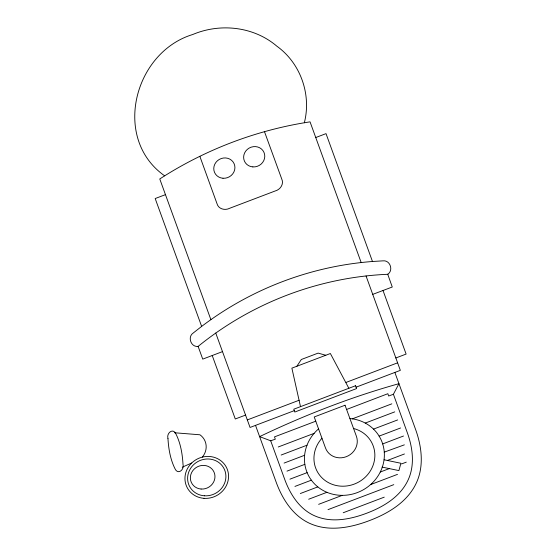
<?xml version="1.0" encoding="UTF-8"?>
<svg xmlns="http://www.w3.org/2000/svg" width="556" height="556" viewBox="0 0 556 556"><rect width="100%" height="100%" fill="white"/><g stroke="black" fill="none" stroke-linecap="round" stroke-linejoin="round"><path stroke-width="0.83" d="M304.347 122.758C311.562 94.534 300.581 63.217 276.832 46.169C253.856 26.521 220.315 22.831 192.786 34.493C134.093 52.243 111.693 138.562 164.659 175.835A361.115 338.465 -26.9 0 1 304.347 122.758L310.046 121.847L361.178 262.557M346.583 409.466L387.845 393.711L388.679 396.004L393.412 394.26L398.958 383.675C351.024 397.047 304.493 415.179 259.61 436.62L270.689 440.783L275.317 439.184L274.483 436.884L315.773 421.198M296.883 366.244L301.31 359.503L318.129 353.109L325.788 355.263M372.735 294.367L392.265 287.014L387.74 274.261C393.745 270.473 390.131 259.895 383.008 260.847L372.478 261.494A305.334 286.187 -26.9 0 0 201.647 326.407L193.245 332.995C187.233 336.839 190.972 347.437 198.117 346.402A305.334 286.187 -26.9 0 1 387.921 274.282M164.659 175.835L159.76 178.949L210.884 319.658M182.25 467.2L191.723 462.988M165.459 194.642L155.187 198.541L201.647 326.407M315.745 137.534L326.018 133.635L372.478 261.494M222.497 351.614L202.738 359.12L198.117 346.402M245.557 415.082L235.285 418.981L212.225 355.52M395.844 357.974L406.116 354.075L383.008 290.468M247.316 419.926L299.142 400.237M346.068 382.41L397.609 362.825M294.312 410.641L250.054 427.453L215.756 333.065M356.083 387.171L400.348 370.352L366.043 275.957M278.236 446.989L314.112 433.36M352.323 418.842L391.813 403.837M281.155 455.037L307.009 445.21M365.271 423.074L394.732 411.878M284.081 463.078L304.618 455.274M373.514 429.1L397.658 419.926M287 471.127L304.848 464.343M379.129 436.119L400.584 427.974M289.926 479.168L307.134 472.635M382.688 443.924L403.503 436.015M294.93 486.424L311.374 480.175M300.344 493.526L317.803 486.889M387.365 460.458L404.448 453.967M308.663 499.239L326.914 492.31M380.269 472.03L389.311 468.597M401.564 463.94L406.283 462.147M318.637 504.334L342.253 495.354M370.602 484.589L397.491 474.365M328.012 509.643L393.78 484.658M343.212 512.75L384.252 497.154M384.272 452.125L404.351 444.849M174.591 432.763L199.938 434.785A16.499 15.464 -26.9 0 1 202.342 457.108M384.05 459.77L400.918 463.273L398.902 470.591L382.035 467.089M348.848 388.283L330.368 353.519L291.879 368.148L300.504 406.651M264.489 131.682L281.663 178.796C284.255 184.015 280.3 189.707 275.067 191.021L229.711 208.257C224.965 210.766 218.244 209.063 216.903 203.399L199.847 156.319M394.871 372.43L415.193 428.363C421.775 446.079 424.499 466.832 415.7 484.304C406.575 502.589 387.886 513.591 369.42 520.604C351.114 527.554 329.937 531.814 311.193 524.016C293.227 516.587 282.121 498.947 275.852 481.308L255.524 425.375M270.689 440.783L284.415 478.563C289.926 494.089 299.684 509.616 315.488 516.17C331.981 523.043 350.614 519.304 366.731 513.202C382.987 507.044 399.437 497.377 407.478 481.287C415.242 465.921 412.851 447.656 407.075 432.054L393.412 394.26M349.919 418.564A40.47 37.933 -26.9 0 1 381.499 469.327A40.47 37.933 -26.9 0 1 321.034 489.224A40.47 37.933 -26.9 0 1 318.56 428.885M353.56 428.502A30.851 28.919 -26.9 0 1 371.825 468.27A30.851 28.919 -26.9 0 1 327.289 481.976A30.851 28.919 -26.9 0 1 321.959 438.225M167.961 438.482C168.544 448.81 170.351 459.444 175.008 468.757C177.878 475.283 184.668 469.605 183 464.26C182.417 453.932 180.61 443.299 175.953 433.986C173.083 427.46 166.293 433.138 167.961 438.482M355.562 385.732L293.79 409.202L294.819 412.031L356.591 388.561L355.562 385.732M345.033 405.234L314.23 416.965L325.503 447.997A16.541 15.498 -26.9 0 0 346.256 456.705A16.541 15.498 -26.9 0 0 356.403 436.258L345.033 405.234M201.098 489.037A12.461 11.676 -26.9 0 0 214.018 472.093A12.461 11.676 -26.9 0 0 192.883 470.55A12.461 11.676 -26.9 0 0 201.098 489.037M252.855 166.904A10.71 10.036 -26.9 0 0 263.961 152.344A10.71 10.036 -26.9 0 0 245.794 151.017A10.71 10.036 -26.9 0 0 252.855 166.904M222.998 178.254A10.71 10.036 -26.9 0 0 234.104 163.693A10.71 10.036 -26.9 0 0 215.936 162.359A10.71 10.036 -26.9 0 0 222.998 178.254M204.316 495.792A19.39 18.174 -26.9 0 0 224.422 469.424A19.39 18.174 -26.9 0 0 191.528 467.019A19.39 18.174 -26.9 0 0 204.316 495.792M203.976 498.336A22.08 20.697 -26.9 0 0 226.876 468.319A22.08 20.697 -26.9 0 0 189.415 465.574A22.08 20.697 -26.9 0 0 203.976 498.336"/></g></svg>
